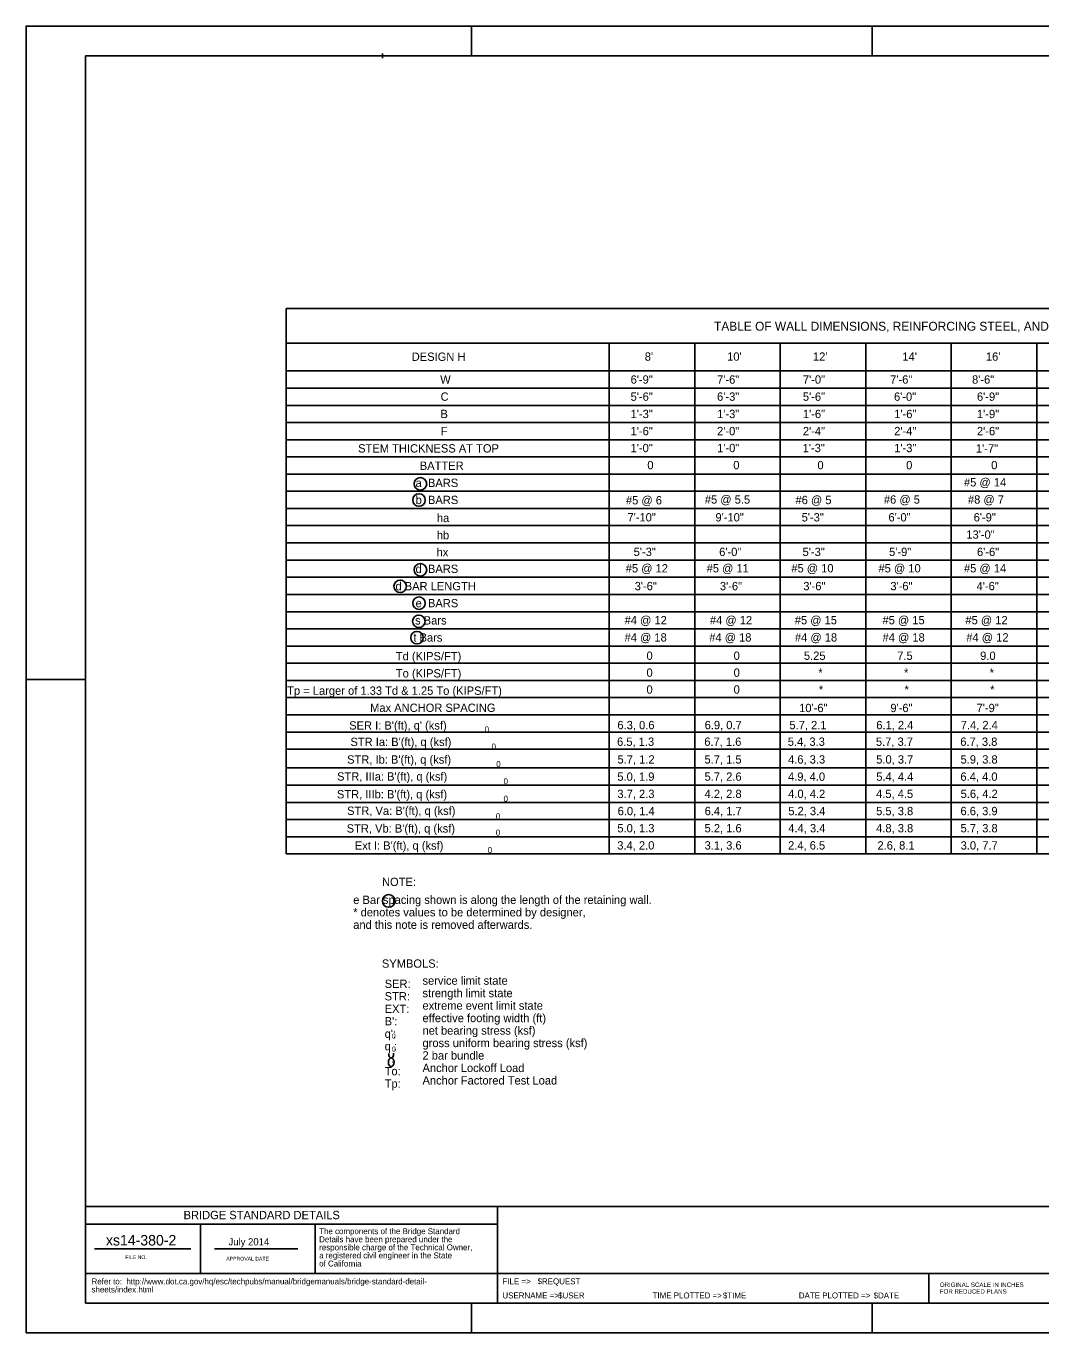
# Model space of a CAD drawing. Extents: x 0 to 2.83, y 0 to 1.83.
# Drawn here: x 0 to 1.424, y 0 to 1.833 of the extents above; entities that cross this region are included whole.
import ezdxf

# ---------------------------------------------------------------- set-up
doc = ezdxf.new("R2010")
doc.units = 0
for name, color, linetype in [('10 Sheet Format', 7, 'Continuous'), ('210 Border', 7, 'Continuous'), ('214 Text and Titles', 7, 'Continuous')]:
    doc.layers.add(name, color=color, linetype=linetype)

msp = doc.modelspace()

# ---------------------------------------------------------------- linework, layer by layer
at = {"layer": '10 Sheet Format'}
for p, q in [((0.0959, 0.118), (0.2314, 0.118)), ((0.2643, 0.118), (0.3814, 0.118))]:
    msp.add_line(p, q, dxfattribs=at)
msp.add_lwpolyline([(0, 0), (2.8333, 0), (2.8333, 1.8333), (0, 1.8333)], close=True, dxfattribs=at)
at = {"layer": '210 Border'}
for p, q in [((0.625, 1.8333), (0.625, 1.7917)), ((1.1875, 1.8333), (1.1875, 1.7917)), ((0.0833, 0.0833), (0.0833, 1.7917)), ((0.0833, 1.7917), (2.7917, 1.7917)), ((0.5, 1.7882), (0.5, 1.7951)), ((0, 0.9167), (0.0833, 0.9167)), ((2.7917, 0.1771), (0.0833, 0.1771)), ((0.6618, 0.1771), (0.6618, 0.0417)), ((0.6618, 0.1527), (0.0833, 0.1527)), ((0.2446, 0.0833), (0.2446, 0.1527)), ((0.4058, 0.1527), (0.4058, 0.0833)), ((0.0833, 0.0417), (0.0833, 0.0833)), ((2.7917, 0.0833), (0.0833, 0.0833)), ((1.2671, 0.0833), (1.2671, 0.0417)), ((2.7917, 0.0417), (0.0833, 0.0417)), ((0.625, 0.0417), (0.625, 0)), ((1.1875, 0.0417), (1.1875, 0))]:
    msp.add_line(p, q, dxfattribs=at)
at = {"layer": '214 Text and Titles'}
for p, q in [((0.3648, 1.4372), (2.3784, 1.4372)), ((0.3648, 1.4372), (0.3648, 0.6719)), ((0.3648, 1.3884), (2.3784, 1.3884)), ((0.8184, 1.3884), (0.8184, 0.6719)), ((0.9384, 1.3884), (0.9384, 0.6719)), ((1.0584, 1.3884), (1.0584, 0.6719)), ((1.1784, 1.3884), (1.1784, 0.6719)), ((1.2984, 1.3884), (1.2984, 0.6719)), ((1.4184, 1.3884), (1.4184, 0.6719)), ((0.3648, 1.3496), (2.3784, 1.3496)), ((0.3648, 1.3255), (2.3784, 1.3255)), ((0.3648, 1.3013), (2.3784, 1.3013)), ((0.3648, 1.2772), (2.3784, 1.2772)), ((0.3648, 1.2531), (2.3784, 1.2531)), ((0.3648, 1.229), (2.3784, 1.229)), ((0.3648, 1.2048), (2.3784, 1.2048)), ((0.3648, 1.1807), (2.3784, 1.1807)), ((0.3648, 1.1566), (2.3784, 1.1566)), ((0.3648, 1.1325), (2.3784, 1.1325)), ((0.3648, 1.1083), (2.3784, 1.1083)), ((0.3648, 1.0842), (2.3784, 1.0842)), ((0.3648, 1.0601), (2.3784, 1.0601)), ((0.3648, 1.036), (2.3784, 1.036)), ((0.3648, 1.0118), (2.3784, 1.0118)), ((0.3648, 0.9877), (2.3784, 0.9877)), ((0.3648, 0.9636), (2.3784, 0.9636)), ((0.3648, 0.9395), (2.3784, 0.9395)), ((0.3648, 0.9395), (2.3784, 0.9395)), ((0.3648, 0.9153), (2.3784, 0.9153)), ((0.3648, 0.8912), (2.3784, 0.8912)), ((0.3648, 0.8671), (2.3784, 0.8671)), ((0.3648, 0.843), (2.3784, 0.843)), ((0.3648, 0.8188), (2.3784, 0.8188)), ((0.3648, 0.7926), (2.3784, 0.7926)), ((0.3648, 0.7684), (2.3784, 0.7684)), ((0.3648, 0.7443), (2.3784, 0.7443)), ((0.3648, 0.7202), (2.3784, 0.7202)), ((0.3648, 0.696), (2.3784, 0.696)), ((0.3648, 0.6719), (2.3784, 0.6719)), ((0.509, 0.3893), (0.509, 0.392)), ((0.5157, 0.3893), (0.5157, 0.3923))]:
    msp.add_line(p, q, dxfattribs=at)
for centre in [(0.5534, 1.1912), (0.5515, 1.1685), (0.5534, 1.0706), (0.525, 1.0474), (0.5515, 1.0237), (0.5511, 0.9983), (0.5487, 0.9753), (0.5088, 0.606)]:
    msp.add_circle(centre, 0.00879, dxfattribs=at)
msp.add_arc((0.5124, 0.3893), 0.00336, 179.9986, 0.0011, dxfattribs=at)
msp.add_ellipse((0.5124, 0.3797), major_axis=(0, 0.00623), ratio=0.630621, dxfattribs=at)

# ---------------------------------------------------------------- texts
at = {"layer": '10 Sheet Format'}
for s, height, p in [('FILE NO.', 0.00521, (0.1393, 0.1036)), ('APPROVAL DATE', 0.005208, (0.2809, 0.1015)), ('Refer to:  http://www.dot.ca.gov/hq/esc/techpubs/manual/bridgemanuals/bridge-standard-detail-', 0.008333, (0.0918, 0.068)), ('FILE =>', 0.00833, (0.6685, 0.0682)), ('$REQUEST', 0.00833, (0.7178, 0.0682)), ('sheets/index.html', 0.008333, (0.0918, 0.0567)), ('USERNAME =>', 0.008333, (0.6685, 0.0483)), ('$USER', 0.00833, (0.7467, 0.0483)), ('TIME PLOTTED =>', 0.008333, (0.8792, 0.0483)), ('$TIME', 0.00833, (0.9779, 0.0483)), ('DATE PLOTTED =>', 0.008333, (1.0845, 0.0483)), ('$DATE', 0.00833, (1.1895, 0.0483))]:
    msp.add_text(s, height=height, dxfattribs=at).set_placement(p)
at = {"layer": '210 Border'}
for s, height, p in [('BRIDGE STANDARD DETAILS', 0.011667, (0.221, 0.1595)), ('The components of the Bridge Standard', 0.008333, (0.4113, 0.1385)), ('xs14-380-2', 0.01476, (0.112, 0.1226)), ('July 2014', 0.01, (0.284, 0.1228)), ('Details have been prepared under the', 0.008333, (0.4113, 0.1271)), ('a registered civil engineer in the State', 0.008333, (0.4113, 0.1045)), ('responsible charge of the Technical Owner,', 0.008333, (0.4113, 0.1158)), ('of California', 0.008333, (0.4113, 0.0931)), ('ORIGINAL SCALE IN INCHES', 0.006234, (1.2824, 0.0644)), ('FOR REDUCED PLANS', 0.006234, (1.2824, 0.055))]:
    msp.add_text(s, height=height, dxfattribs=at).set_placement(p)
at = {"layer": '214 Text and Titles'}
for s, height, p in [('TABLE OF WALL DIMENSIONS, REINFORCING STEEL, AND BEARING STRESS', 0.0125, (0.9655, 1.406)), ('DESIGN H', 0.01167, (0.5412, 1.3637)), ("8'", 0.01167, (0.8683, 1.3639)), ("10'", 0.01167, (0.9839, 1.3639)), ("12'", 0.01167, (1.1043, 1.3639)), ("14'", 0.01167, (1.2298, 1.3639)), ("16'", 0.01167, (1.3471, 1.3639)), ('W', 0.0117, (0.5812, 1.3317)), ('6\'-9"', 0.01167, (0.8484, 1.3317)), ('7\'-6"', 0.01167, (0.9698, 1.3317)), ('7\'-0"', 0.01167, (1.0902, 1.3317)), ('7\'-6"', 0.01167, (1.2127, 1.3317)), ('8\'-6"', 0.01167, (1.3276, 1.3317)), ('C', 0.0117, (0.5817, 1.3077)), ('5\'-6"', 0.01167, (0.8484, 1.3077)), ('6\'-3"', 0.01167, (0.9698, 1.3077)), ('5\'-6"', 0.01167, (1.0902, 1.3077)), ('6\'-0"', 0.01167, (1.2181, 1.3077)), ('6\'-9"', 0.01167, (1.3345, 1.3077)), ('B', 0.0117, (0.5815, 1.2834)), ('1\'-3"', 0.01167, (0.8484, 1.2834)), ('1\'-3"', 0.01167, (0.9698, 1.2834)), ('1\'-6"', 0.01167, (1.0902, 1.2834)), ('1\'-6"', 0.01167, (1.2184, 1.2834)), ('1\'-9"', 0.01167, (1.3345, 1.2834)), ('F', 0.0117, (0.5818, 1.2594)), ('1\'-6"', 0.01167, (0.8484, 1.2594)), ('2\'-0"', 0.01167, (0.9698, 1.2594)), ('2\'-4"', 0.01167, (1.0902, 1.2594)), ('2\'-4"', 0.01167, (1.2184, 1.2594)), ('2\'-6"', 0.01167, (1.3345, 1.2594)), ('STEM THICKNESS AT TOP', 0.011667, (0.466, 1.2351)), ('1\'-0"', 0.01167, (0.8484, 1.2356)), ('1\'-0"', 0.01167, (0.9698, 1.2356)), ('1\'-3"', 0.01167, (1.0899, 1.2356)), ('1\'-3"', 0.01167, (1.2184, 1.2356)), ('1\'-7"', 0.01167, (1.3331, 1.2351)), ('BATTER', 0.01167, (0.5525, 1.2108)), ('0', 0.0117, (0.8719, 1.2116)), ('0', 0.0117, (0.9925, 1.2116)), ('0', 0.0117, (1.1106, 1.2116)), ('0', 0.0117, (1.2351, 1.2116)), ('0', 0.0117, (1.3545, 1.2116)), ('a  BARS', 0.01167, (0.5466, 1.1867)), ('#5 @ 14', 0.01167, (1.3163, 1.1875)), ('b  BARS', 0.01167, (0.5466, 1.1628)), ('#5 @ 6', 0.01167, (0.8419, 1.1623)), ('#5 @ 5.5', 0.01167, (0.9526, 1.1634)), ('#6 @ 5', 0.01167, (1.0798, 1.1627)), ('#6 @ 5', 0.01167, (1.2039, 1.1634)), ('#8 @ 7', 0.01167, (1.3219, 1.1634)), ('ha', 0.01167, (0.5766, 1.1375)), ('7\'-10"', 0.01167, (0.844, 1.1384)), ('9\'-10"', 0.01167, (0.9675, 1.1384)), ('5\'-3"', 0.01167, (1.0885, 1.1384)), ('6\'-0"', 0.01167, (1.2103, 1.1384)), ('6\'-9"', 0.01167, (1.3299, 1.1384)), ('hb', 0.01167, (0.5764, 1.1134)), ('13\'-0"', 0.01167, (1.3196, 1.1142)), ('hx', 0.01167, (0.5761, 1.0895)), ('5\'-3"', 0.01167, (0.8527, 1.0899)), ('6\'-0"', 0.01167, (0.9727, 1.0899)), ('5\'-3"', 0.01167, (1.0898, 1.0899)), ('5\'-9"', 0.01167, (1.2112, 1.0899)), ('6\'-6"', 0.01167, (1.3346, 1.0899)), ('d  BARS', 0.01167, (0.5466, 1.0661)), ('#5 @ 12', 0.01167, (0.8416, 1.0669)), ('#5 @ 11', 0.01167, (0.9551, 1.0669)), ('#5 @ 10', 0.01167, (1.074, 1.0669)), ('#5 @ 10', 0.01167, (1.1963, 1.0669)), ('#5 @ 14', 0.01167, (1.3163, 1.0669)), ('d BAR LENGTH', 0.011667, (0.5184, 1.0418)), ('3\'-6"', 0.01167, (0.8541, 1.0419)), ('3\'-6"', 0.01167, (0.9737, 1.0419)), ('3\'-6"', 0.01167, (1.0908, 1.0419)), ('3\'-6"', 0.01167, (1.213, 1.0419)), ('4\'-6"', 0.01167, (1.334, 1.0419)), ('e  BARS', 0.01167, (0.5466, 1.018)), ('s Bars', 0.01167, (0.5459, 0.9938)), ('#4 @ 12', 0.01167, (0.84, 0.9941)), ('#4 @ 12', 0.01167, (0.9597, 0.9941)), ('#5 @ 15', 0.01167, (1.0788, 0.9941)), ('#5 @ 15', 0.01167, (1.2019, 0.9941)), ('#5 @ 12', 0.01167, (1.3183, 0.9941)), ('t Bars', 0.01167, (0.5435, 0.9698)), ('#4 @ 18', 0.01167, (0.8399, 0.9699)), ('#4 @ 18', 0.01167, (0.9588, 0.9699)), ('#4 @ 18', 0.01167, (1.079, 0.9699)), ('#4 @ 18', 0.01167, (1.202, 0.9699)), ('#4 @ 12', 0.01167, (1.3196, 0.9699)), ('Td (KIPS/FT)', 0.011667, (0.5189, 0.9436)), ('0', 0.0117, (0.8707, 0.9442)), ('0', 0.0117, (0.993, 0.9442)), ('5.25', 0.01167, (1.0916, 0.9442)), ('7.5', 0.01167, (1.2226, 0.9442)), ('9.0', 0.01167, (1.339, 0.9442)), ('To (KIPS/FT)', 0.011667, (0.5189, 0.9195)), ('0', 0.0117, (0.8707, 0.9205)), ('0', 0.0117, (0.993, 0.9205)), ('*', 0.0117, (1.1119, 0.9205)), ('*', 0.0117, (1.2321, 0.9205)), ('*', 0.0117, (1.3523, 0.9205)), ('Tp = Larger of 1.33 Td & 1.25 To (KIPS/FT)', 0.011667, (0.3664, 0.8952)), ('0', 0.0117, (0.8707, 0.8968)), ('0', 0.0117, (0.993, 0.8968)), ('*', 0.0117, (1.1127, 0.8968)), ('*', 0.0117, (1.2329, 0.8968)), ('*', 0.0117, (1.353, 0.8968)), ('Max ANCHOR SPACING', 0.011667, (0.4828, 0.8712)), ('10\'-6"', 0.01167, (1.085, 0.8709)), ('9\'-6"', 0.01167, (1.213, 0.8709)), ('7\'-9"', 0.01167, (1.334, 0.8709)), ("SER I: B'(ft), q' (ksf)", 0.011667, (0.4534, 0.8464)), ('0', 0.0084, (0.6436, 0.8424)), ('6.3, 0.6', 0.01167, (0.8299, 0.8469)), ('6.9, 0.7', 0.01167, (0.9523, 0.8469)), ('5.7, 2.1', 0.01167, (1.0713, 0.8469)), ('6.1, 2.4', 0.01167, (1.1932, 0.8469)), ('7.4, 2.4', 0.01167, (1.3118, 0.8469)), ("STR Ia: B'(ft), q (ksf)", 0.011667, (0.4552, 0.8233)), ('0', 0.0084, (0.6532, 0.8184)), ('6.5, 1.3', 0.01167, (0.8294, 0.8236)), ('6.7, 1.6', 0.01167, (0.9518, 0.8236)), ('5.4, 3.3', 0.01167, (1.069, 0.8236)), ('5.7, 3.7', 0.01167, (1.1927, 0.8236)), ('6.7, 3.8', 0.01167, (1.3111, 0.8236)), ("STR, Ib: B'(ft), q (ksf)", 0.011667, (0.4505, 0.7986)), ('5.7, 1.2', 0.01167, (0.83, 0.7987)), ('5.7, 1.5', 0.01167, (0.9521, 0.7987)), ('4.6, 3.3', 0.01167, (1.0694, 0.7987)), ('5.0, 3.7', 0.01167, (1.1931, 0.7987)), ('5.9, 3.8', 0.01167, (1.3115, 0.7987)), ('0', 0.0084, (0.6598, 0.7938)), ("STR, IIIa: B'(ft), q (ksf)", 0.011667, (0.4364, 0.7748)), ('0', 0.0084, (0.67, 0.7698)), ('5.0, 1.9', 0.01167, (0.8298, 0.7746)), ('5.7, 2.6', 0.01167, (0.9522, 0.7746)), ('4.9, 4.0', 0.01167, (1.0693, 0.7746)), ('5.4, 4.4', 0.01167, (1.1932, 0.7746)), ('6.4, 4.0', 0.01167, (1.3113, 0.7746)), ("STR, IIIb: B'(ft), q (ksf)", 0.011667, (0.4362, 0.7499)), ('0', 0.0084, (0.67, 0.7452)), ('3.7, 2.3', 0.01167, (0.8298, 0.7504)), ('4.2, 2.8', 0.01167, (0.9522, 0.7504)), ('4.0, 4.2', 0.01167, (1.0695, 0.7504)), ('4.5, 4.5', 0.01167, (1.1929, 0.7504)), ('5.6, 4.2', 0.01167, (1.3116, 0.7504)), ("STR, Va: B'(ft), q (ksf)", 0.011667, (0.4505, 0.7267)), ('6.0, 1.4', 0.01167, (0.8302, 0.7263)), ('6.4, 1.7', 0.01167, (0.9523, 0.7263)), ('5.2, 3.4', 0.01167, (1.0697, 0.7263)), ('5.5, 3.8', 0.01167, (1.193, 0.7263)), ('6.6, 3.9', 0.01167, (1.3114, 0.7263)), ('0', 0.0084, (0.6592, 0.7205)), ("STR, Vb: B'(ft), q (ksf)", 0.011667, (0.4499, 0.7019)), ('0', 0.0084, (0.6592, 0.6977)), ('5.0, 1.3', 0.01167, (0.8298, 0.7022)), ('5.2, 1.6', 0.01167, (0.9522, 0.7022)), ('4.4, 3.4', 0.01167, (1.0697, 0.7022)), ('4.8, 3.8', 0.01167, (1.193, 0.7022)), ('5.7, 3.8', 0.01167, (1.3115, 0.7022)), ("Ext I: B'(ft), q (ksf)", 0.011667, (0.4613, 0.6779)), ('0', 0.0084, (0.6478, 0.6731)), ('3.4, 2.0', 0.01167, (0.8297, 0.6781)), ('3.1, 3.6', 0.01167, (0.9522, 0.6781)), ('2.4, 6.5', 0.01167, (1.0694, 0.6781)), ('2.6, 8.1', 0.01167, (1.1949, 0.6781)), ('3.0, 7.7', 0.01167, (1.3116, 0.6781)), ('NOTE:', 0.01167, (0.4995, 0.6269)), ('      e Bar spacing shown is along the length of the retaining wall.', 0.011667, (0.4331, 0.6018)), ('      * denotes values to be determined by designer,', 0.011667, (0.4331, 0.5843)), ('      and this note is removed afterwards.', 0.011667, (0.4331, 0.5668)), ('SYMBOLS:', 0.01167, (0.4993, 0.5123)), ('SER:  ', 0.01167, (0.5032, 0.4839)), ('service limit state', 0.011667, (0.5563, 0.4884)), ('STR:', 0.01167, (0.5032, 0.4664)), ('strength limit state', 0.011667, (0.5563, 0.4709)), ('EXT:', 0.01167, (0.5032, 0.4489)), ('extreme event limit state', 0.011667, (0.5563, 0.4534)), ("B':", 0.01167, (0.5032, 0.4314)), ('effective footing width (ft)', 0.011667, (0.5563, 0.4359)), ("q':", 0.01167, (0.5032, 0.4139)), ('net bearing stress (ksf)', 0.011667, (0.5563, 0.4184)), ('q :', 0.01167, (0.5032, 0.3964)), ('0', 0.007, (0.5134, 0.4129)), ('gross uniform bearing stress (ksf)', 0.011667, (0.5563, 0.4009)), ('  :', 0.01167, (0.5032, 0.3789)), ('0', 0.007, (0.5134, 0.3947)), ('2 bar bundle', 0.011667, (0.5563, 0.3834)), ('To:', 0.01167, (0.5032, 0.3614)), ('Anchor Lockoff Load', 0.011667, (0.5563, 0.3659)), ('Tp:', 0.01167, (0.5032, 0.3439)), ('Anchor Factored Test Load', 0.011667, (0.5563, 0.3484))]:
    msp.add_text(s, height=height, dxfattribs=at).set_placement(p)

doc.saveas('drawing.dxf')
